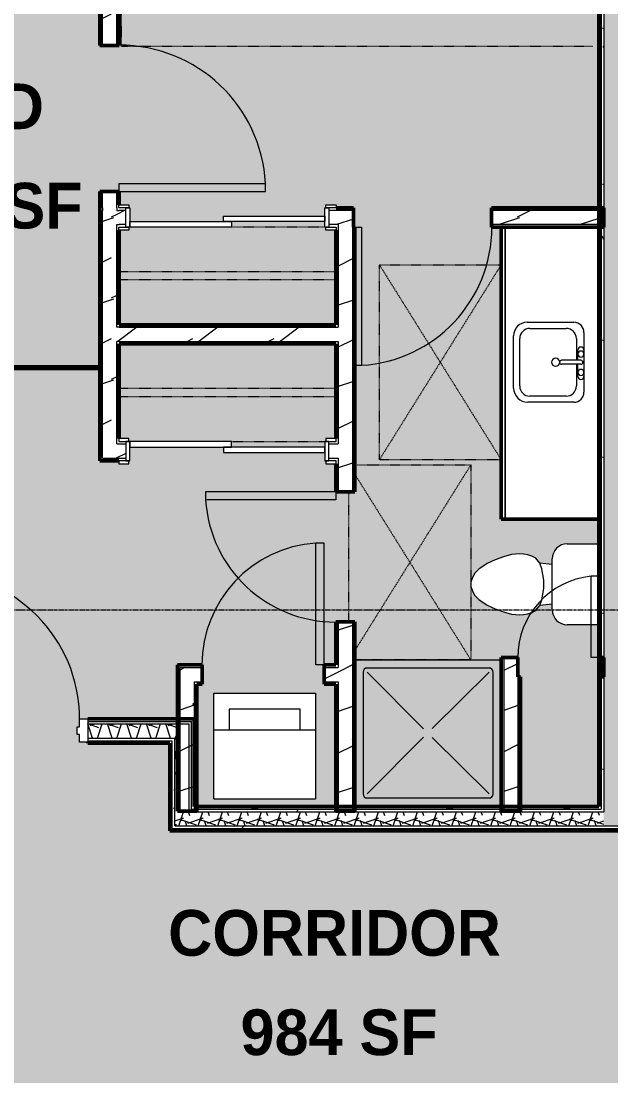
# Model space of a CAD drawing. Header units: inches. Extents: x -4292 to -464, y 9706 to 12474.
# Drawn here: x -3061.5 to -2916.3, y 10388.5 to 10648.2 of the extents above; entities that cross this region are included whole.
import ezdxf

# ---------------------------------------------------------------- set-up
doc = ezdxf.new("R2010")
doc.units = ezdxf.units.IN
doc.header["$MEASUREMENT"] = 0
doc.linetypes.add('Dash', pattern=[0.25, 0.125, -0.125])
doc.linetypes.add('Grid Line 1_2_', pattern=[0.875, 0.5, -0.125, 0.125, -0.125])
for name, color, linetype, lineweight in [('A-AREA-2', 130, 'Continuous', 70), ('A-AREA-IDEN', 2, 'Continuous', 9), ('A-AREA-PATT-5', 41, 'Continuous', 9), ('A-DOOR-1', 7, 'Continuous', 9), ('A-DOOR-2', 90, 'Continuous', 20), ('A-DOOR-5', 31, 'Continuous', 9), ('A-DOOR-FRAM', 31, 'Continuous', 20), ('A-DOOR-FRAM-1', 90, 'Continuous', 20), ('A-GENM-HDLN-1', 7, 'Dash', 9), ('A-WALL', 113, 'Continuous', 13), ('A-WALL-2', 250, 'Continuous', 50), ('A-WALL-3', 50, 'Continuous', 13), ('A-WALL-PATT-1', 7, 'Continuous', 9), ('A-WALL-PATT-2', 55, 'Continuous', 9), ('A-WALL-PATT-5', 111, 'Continuous', 9), ('I-FURN-HDLN-1', 7, 'Dash', 9), ('I-WALL-1', 2, 'Continuous', 50), ('P-SANR-FIXT-1', 7, 'Continuous', 9), ('Q-CASE-1', 250, 'Continuous', 50), ('Q-CASE-2', 7, 'Continuous', 9), ('Q-CASE-HDLN-1', 7, 'Dash', 9), ('S-GRID-1', 1, 'Grid Line 1_2_', 9)]:
    doc.layers.add(name, color=color, linetype=linetype, lineweight=lineweight)
doc.layers.add('A-AREA-PATT-6', color=254, linetype='Continuous', lineweight=9, transparency=1)
doc.styles.add('Century Gothic_B', font='GOTHICB.TTF', dxfattribs={"height": 11.25})
pattern_1 = [(0, (0, 0), (38.4, 9.6), [1.584, -27.216, 1.584, -27.216, -153.6]), (0, (0, 0), (38.4, 9.6), [-57.6, 1.584, -56.016, 1.584, -27.216, -67.2]), (0, (0, 0), (38.4, 9.6), [-144, 1.584, -17.616, 1.584, -46.416]), (120, (14.4, 4.8), (-27.513844, 28.4553755), [1.584, -27.216, 1.584, -27.216, -153.6]), (120, (14.4, 4.8), (-27.513844, 28.4553755), [-57.6, 1.584, -56.016, 1.584, -27.216, -67.2]), (120, (14.4, 4.8), (-27.513844, 28.4553755), [-144, 1.584, -17.616, 1.584, -46.416]), (240, (19.2, 24), (-10.886156, -38.0553755), [1.584, -27.216, 1.584, -27.216, -153.6]), (240, (19.2, 24), (-10.886156, -38.0553755), [-57.6, 1.584, -56.016, 1.584, -27.216, -67.2]), (240, (19.2, 24), (-10.886156, -38.0553755), [-144, 1.584, -17.616, 1.584, -46.416])]
pattern_2 = [(161.57, (0.6, 0.6), (-4.80033747, -0.00041462), [0, -34.152, 3.792, 0]), (18.43, (-0.6, 0.6), (-4.80033747, 0.00041462), [0, -34.152, 3.792, 0]), (108.43, (0.6, 0.6), (2.39913218, -12.00105099), [11.382, -26.562]), (71.57, (-0.6, 0.6), (2.39913218, 12.00105099), [11.382, -26.562])]
pattern_3 = [(216.87, (7.997, 19.992), (59.9755286, 39.9843071), [9.996, -89.964]), (206.565, (19.992, 13.994), (-19.991807, -19.992219), [22.352, -22.352]), (198.435, (19.992, 3.998), (-39.983821, -19.991955), [12.644, -50.576])]

msp = doc.modelspace()

# ---------------------------------------------------------------- hatches: boundary and pattern name
at = {"layer": 'A-AREA-PATT-5'}
h = msp.add_hatch(color=256, dxfattribs=at)
h.paths.add_polyline_path([(-2919.32374, 10454.7894), (-2919.32374, 10499.53941), (-2927.04996, 10499.53941), (-2928.01438, 10499.66638), (-2928.91307, 10500.03863), (-2929.68479, 10500.6308), (-2930.27696, 10501.40252), (-2930.66665, 10502.43364), (-2930.77618, 10503.34194), (-2930.77618, 10504.65397), (-2933.79996, 10504.30625), (-2934.79996, 10503.1145), (-2935.79996, 10502.54773), (-2937.30948, 10502.18994), (-2937.80376, 10502.10279), (-2938.79996, 10502.01563), (-2940.94874, 10502.23185), (-2942.79996, 10502.72788), (-2944.79996, 10503.45582), (-2946.79996, 10504.38844), (-2948.79996, 10505.77587), (-2949.79996, 10506.77587), (-2950.29996, 10507.64189), (-2950.79996, 10509.01563), (-2950.79996, 10510.01563), (-2950.29996, 10511.38937), (-2949.79996, 10512.2554), (-2948.79996, 10513.2554), (-2946.62371, 10514.72501), (-2944.79996, 10515.57544), (-2942.32374, 10516.43099), (-2940.79235, 10516.84132), (-2938.79996, 10517.01563), (-2937.30948, 10516.84132), (-2936.79996, 10516.75148), (-2935.79996, 10516.48353), (-2934.70316, 10515.8014), (-2933.79996, 10514.72501), (-2930.77618, 10514.37729), (-2930.77147, 10515.8014), (-2930.64921, 10516.73005), (-2930.27696, 10517.62874), (-2929.68479, 10518.40047), (-2928.91307, 10518.99263), (-2928.01438, 10519.36489), (-2927.04996, 10519.49185), (-2919.32374, 10519.49185), (-2919.32374, 10525.51563), (-2943.32374, 10525.51563), (-2943.32374, 10597.43335), (-2945.69874, 10597.43335), (-2945.69874, 10602.18335), (-2919.32374, 10602.18335), (-2919.32374, 10812.8644), (-2981.92618, 10812.8644), (-2981.92618, 10780.5894), (-2987.97374, 10780.5894), (-2987.97374, 10785.3394), (-2986.67618, 10785.3394), (-2986.67618, 10812.8644), (-3037.34551, 10812.8644), (-3037.34551, 10785.3394), (-3017.97374, 10785.3394), (-3017.97374, 10780.5894), (-3037.34551, 10780.5894), (-3037.34551, 10642.18335), (-3042.09551, 10642.18335), (-3042.09551, 10812.8644), (-3201.32374, 10812.8644), (-3201.32374, 10726.61133), (-3185.19874, 10726.61133), (-3185.19874, 10708.61133), (-3189.19874, 10708.61133), (-3189.19874, 10672.61133), (-3185.19874, 10672.61133), (-3185.19874, 10654.61133), (-3201.32374, 10654.61133), (-3201.32374, 10562.9144), (-3190.62696, 10562.9144), (-3190.62696, 10573.36223), (-3174.12696, 10573.36223), (-3174.12696, 10562.9144), (-3162.62696, 10562.9144), (-3162.62696, 10573.36223), (-3146.12696, 10573.36223), (-3146.12696, 10562.9144), (-3134.62696, 10562.9144), (-3134.62696, 10573.36223), (-3118.12696, 10573.36223), (-3118.12696, 10562.9144), (-3089.55239, 10562.9144), (-3089.55239, 10526.9144), (-3104.19874, 10526.9144), (-3104.19874, 10524.6302), (-3104.39559, 10524.43335), (-3105.29168, 10524.43335), (-3105.29168, 10524.18335), (-3109.05632, 10524.18335), (-3109.05632, 10523.93335), (-3110.95774, 10523.93335), (-3110.95774, 10524.18335), (-3120.34877, 10524.18335), (-3120.34877, 10523.93335), (-3120.93932, 10523.93335), (-3120.93932, 10524.18335), (-3121.52987, 10524.18335), (-3121.52987, 10523.93335), (-3122.12043, 10523.93335), (-3122.12043, 10524.18335), (-3122.71098, 10524.18335), (-3122.71098, 10523.93335), (-3123.30153, 10523.93335), (-3123.30153, 10524.18335), (-3123.89208, 10524.18335), (-3123.89208, 10523.93335), (-3124.48263, 10523.93335), (-3124.48263, 10524.18335), (-3127.1058, 10524.18335), (-3127.12689, 10524.43335), (-3128.05514, 10524.4554), (-3128.14108, 10524.491), (-3128.19874, 10524.6302), (-3128.19874, 10526.9144), (-3201.32374, 10526.9144), (-3201.32374, 10478.9144), (-3127.77051, 10478.9144), (-3127.77051, 10486.9144), (-3092.02051, 10486.9144), (-3092.02051, 10476.3894), (-3083.12374, 10476.3894), (-3083.12374, 10474.4519), (-3082.49874, 10474.4519), (-3082.49874, 10473.3894), (-3047.74874, 10473.3894), (-3047.74874, 10474.4519), (-3047.12374, 10474.4519), (-3047.12374, 10476.3894), (-3023.04145, 10476.3894), (-3023.04145, 10489.6644), (-3016.9278, 10489.65398), (-3016.9278, 10484.9144), (-3018.29145, 10484.9144), (-3018.29145, 10454.7894), (-2984.07374, 10454.7894), (-2984.07374, 10484.9144), (-2986.9278, 10484.9144), (-2986.9278, 10489.6644), (-2984.07374, 10489.6644), (-2984.07374, 10500.2894), (-2979.32374, 10500.2894), (-2979.32374, 10454.7894), (-2943.32374, 10454.7894), (-2943.32374, 10491.51563), (-2939.19874, 10491.51563), (-2939.19874, 10486.76563), (-2938.57374, 10486.76563), (-2938.57374, 10454.7894), (-2926.04806, 10454.7894)], flags=0)
h.paths.add_polyline_path([(-3105.21687, 10454.9144), (-3092.12374, 10454.9144), (-3092.12374, 10456.9144), (-3127.77051, 10456.9144), (-3127.77051, 10454.9144), (-3118.99924, 10454.9144)], flags=0)
h.paths.add_polyline_path([(-2989.07374, 10456.68932), (-3014.07374, 10456.68932), (-3014.07374, 10482.68932), (-2989.07374, 10482.68932), (-2989.07374, 10463.18932)], flags=0)
h.paths.add_polyline_path([(-3083.12374, 10476.3894), (-3083.12374, 10512.3894), (-3081.37374, 10512.3894), (-3081.37374, 10476.3894), (-3082.49874, 10476.3894)], flags=0)
h.paths.add_polyline_path([(-2979.32374, 10532.2894), (-2984.07374, 10532.2894), (-2984.07374, 10539.18335), (-2986.47051, 10539.18335), (-2986.47051, 10539.93335), (-2986.72051, 10539.93335), (-2986.72051, 10541.93335), (-3011.72051, 10541.93335), (-3011.72051, 10543.30835), (-3034.72051, 10543.30835), (-3034.72051, 10539.93335), (-3034.97051, 10539.93335), (-3034.97051, 10539.18335), (-3037.47051, 10539.18335), (-3037.47051, 10539.93335), (-3042.09551, 10539.93335), (-3042.09551, 10606.18335), (-3037.34551, 10606.18335), (-3037.34551, 10602.93335), (-3034.97051, 10602.93335), (-3034.97051, 10602.18335), (-3034.72051, 10602.18335), (-3034.72051, 10598.80835), (-3011.72051, 10598.80835), (-3011.72051, 10600.18335), (-2986.72051, 10600.18335), (-2986.72051, 10602.18335), (-2986.47051, 10602.18335), (-2986.47051, 10602.93335), (-2983.97051, 10602.93335), (-2983.97051, 10602.18335), (-2979.69874, 10602.18335), (-2979.69874, 10597.43335), (-2979.32374, 10597.43335), (-2979.32374, 10536.56046)], flags=0)
h.paths.add_polyline_path([(-3000.44698, 10543.30835), (-2986.72051, 10543.30835), (-2986.72051, 10544.68335), (-2986.47051, 10544.68335), (-2986.47051, 10545.43335), (-2984.07374, 10545.43335), (-2984.07374, 10568.68335), (-3037.34551, 10568.68335), (-3037.34551, 10545.43335), (-3034.97051, 10545.43335), (-3034.97051, 10544.68335), (-3009.72051, 10544.68335), (-3009.72051, 10543.30835), (-3008.74142, 10543.30835)], flags=0)
h.paths.add_polyline_path([(-2984.07374, 10573.43335), (-2984.07374, 10596.68335), (-2986.47051, 10596.68335), (-2986.47051, 10597.43335), (-2986.72051, 10597.43335), (-2986.72051, 10598.80835), (-3009.72051, 10598.80835), (-3009.72051, 10597.43335), (-3034.97051, 10597.43335), (-3034.97051, 10596.68335), (-3037.34551, 10596.68335), (-3037.34551, 10573.43335), (-2991.19359, 10573.43335)], flags=0)
h.paths.add_polyline_path([(-3188.24874, 10607.12159), (-3188.24874, 10642.12159), (-3182.24874, 10642.12159), (-3182.24874, 10643.12159), (-3146.24874, 10643.12159), (-3146.24874, 10642.12159), (-3140.24874, 10642.12159), (-3140.24874, 10607.12159), (-3174.12814, 10607.12159)], flags=0)
h.paths.add_polyline_path([(-3118.99924, 10652.12159), (-3135.92374, 10652.12159), (-3135.92374, 10658.12159), (-3136.92374, 10658.12159), (-3136.92374, 10730.12159), (-3135.92374, 10730.12159), (-3135.92374, 10736.12159), (-3100.92374, 10736.12159), (-3100.92374, 10652.12159), (-3108.42374, 10652.12159)], flags=0)
h.paths.add_polyline_path([(-2939.32374, 10657.94285), (-2939.32374, 10675.94285), (-2921.32374, 10675.94285), (-2921.32374, 10657.94285)], flags=0)
h.paths.add_polyline_path([(-2920.82374, 10677.87469), (-3000.82374, 10677.87469), (-3000.82374, 10755.87469), (-2920.82374, 10755.87469), (-2920.82374, 10702.63296)], flags=0)
h.paths.add_polyline_path([(-3182.24874, 10745.12159), (-3182.24874, 10746.12159), (-3188.24874, 10746.12159), (-3188.24874, 10781.12159), (-3140.24874, 10781.12159), (-3140.24874, 10746.12159), (-3146.24874, 10746.12159), (-3146.24874, 10745.12159), (-3174.12814, 10745.12159)], flags=0)
h.paths.add_polyline_path([(-2939.32374, 10759.87469), (-2939.32374, 10777.87469), (-2921.32374, 10777.87469), (-2921.32374, 10759.87469), (-2933.92505, 10759.87469)], flags=0)
h.paths.add_polyline_path([(-3015.53624, 10786.7394), (-3015.71096, 10786.7394), (-3015.71096, 10787.2394), (-3016.72374, 10787.2394), (-3016.72374, 10812.4894), (-2988.72374, 10812.4894), (-2988.72374, 10787.2394), (-2998.23226, 10787.2394), (-2998.25723, 10786.7394), (-2998.71522, 10786.7394), (-2998.71522, 10787.2394), (-3014.98651, 10787.2394), (-3015.02398, 10786.7394), (-3015.44579, 10786.7394)], flags=0)
at = {"layer": 'A-AREA-PATT-6'}
msp.add_hatch(color=256, dxfattribs=at).paths.add_polyline_path([(-2688.21046, 10240.1769), (-2652.21046, 10240.1769), (-2652.21046, 10240.7394), (-2650.21046, 10240.7394), (-2650.21046, 10246.3644), (-2640.92374, 10246.3644), (-2640.92374, 10336.9894), (-2641.67374, 10336.9894), (-2641.67374, 10338.9894), (-2639.73624, 10338.9894), (-2639.73624, 10339.6144), (-2637.92374, 10339.6144), (-2637.92374, 10374.3644), (-2639.73624, 10374.3644), (-2639.73624, 10374.9894), (-2641.67374, 10374.9894), (-2641.67374, 10376.9894), (-2640.92374, 10376.9894), (-2640.92374, 10389.9894), (-2522.94874, 10389.9894), (-2522.94874, 10390.69991), (-2522.23822, 10389.9894), (-2517.99558, 10389.9894), (-2504.54043, 10376.53425), (-2503.12622, 10377.94846), (-2501.7562, 10376.57844), (-2501.31426, 10377.02038), (-2500.03262, 10375.73875), (-2475.46066, 10400.31071), (-2476.7423, 10401.59234), (-2476.30035, 10402.03428), (-2477.67037, 10403.4043), (-2476.25616, 10404.81852), (-2475.72583, 10404.28819), (-2464.14696, 10415.86706), (-2475.46066, 10427.18077), (-2475.99099, 10426.65044), (-2477.40521, 10428.06465), (-2476.03519, 10429.43467), (-2476.47713, 10429.87661), (-2475.1955, 10431.15825), (-2499.76746, 10455.73021), (-2501.04909, 10454.44857), (-2501.49103, 10454.89052), (-2502.86477, 10453.52421), (-2504.27527, 10454.93471), (-2510.12374, 10449.08624), (-2510.12374, 10448.7894), (-2650.52374, 10448.7894), (-2650.52374, 10470.3894), (-2670.72374, 10470.3894), (-2670.72374, 10469.6394), (-2672.72374, 10469.6394), (-2672.72374, 10471.5769), (-2673.34874, 10471.5769), (-2673.34874, 10473.3894), (-2708.09874, 10473.3894), (-2708.09874, 10471.5769), (-2708.72374, 10471.5769), (-2708.72374, 10469.6394), (-2710.72374, 10469.6394), (-2710.72374, 10470.3894), (-2718.72374, 10470.3894), (-2718.72374, 10469.6394), (-2720.72374, 10469.6394), (-2720.72374, 10471.5769), (-2721.34874, 10471.5769), (-2721.34874, 10473.3894), (-2756.09874, 10473.3894), (-2756.09874, 10471.5769), (-2756.72374, 10471.5769), (-2756.72374, 10469.6394), (-2758.72374, 10469.6394), (-2758.72374, 10470.3894), (-2778.92374, 10470.3894), (-2778.92374, 10448.7894), (-3024.92374, 10448.7894), (-3024.92374, 10470.3894), (-3045.12374, 10470.3894), (-3045.12374, 10470.6394), (-3047.12374, 10470.6394), (-3047.12374, 10472.5769), (-3047.74874, 10472.5769), (-3047.74874, 10473.3894), (-3082.49874, 10473.3894), (-3082.49874, 10472.5769), (-3083.12374, 10472.5769), (-3083.12374, 10470.6394), (-3085.12374, 10470.6394), (-3085.12374, 10470.3894), (-3086.12374, 10470.3894), (-3086.12374, 10448.9144), (-3207.32374, 10448.9144), (-3207.32374, 10470.3894), (-3208.32374, 10470.3894), (-3208.32374, 10470.6394), (-3210.32374, 10470.6394), (-3210.32374, 10472.5769), (-3210.94874, 10472.5769), (-3210.94874, 10473.3894), (-3245.69874, 10473.3894), (-3245.69874, 10472.5769), (-3246.32374, 10472.5769), (-3246.32374, 10470.6394), (-3248.32374, 10470.6394), (-3248.32374, 10470.3894), (-3268.52374, 10470.3894), (-3268.52374, 10448.9144), (-3408.92374, 10448.9144), (-3408.92374, 10813.4894), (-3408.48546, 10817.1769), (-3408.48546, 11164.5894), (-3407.86046, 11164.5894), (-3407.86046, 11241.3894), (-3477.97374, 11241.3894), (-3477.97374, 11237.3894), (-3477.22374, 11237.3894), (-3477.22374, 11235.3894), (-3479.16124, 11235.3894), (-3479.16124, 11234.7644), (-3480.97374, 11234.7644), (-3480.97374, 11200.0144), (-3479.16124, 11200.0144), (-3479.12294, 11199.3894), (-3477.22374, 11199.3894), (-3477.22374, 11197.3894), (-3477.97374, 11197.3894), (-3477.97374, 11007.9894), (-3498.92374, 11007.9894), (-3498.92374, 11006.9894), (-3499.17374, 11006.9894), (-3499.17374, 11004.9894), (-3501.11124, 11004.9894), (-3501.11124, 11004.3644), (-3501.92374, 11004.3644), (-3501.92374, 10969.6144), (-3501.11124, 10969.6144), (-3501.11124, 10968.9894), (-3499.17374, 10968.9894), (-3499.17374, 10966.9894), (-3498.92374, 10966.9894), (-3498.92374, 10946.7894), (-3477.97374, 10946.7894), (-3477.97374, 10729.5894), (-3498.92374, 10729.5894), (-3498.92374, 10709.3894), (-3499.17374, 10709.3894), (-3499.17374, 10707.3894), (-3501.11124, 10707.3894), (-3501.11124, 10706.7644), (-3501.92374, 10706.7644), (-3501.92374, 10672.0144), (-3501.11124, 10672.0144), (-3501.11124, 10671.3894), (-3499.17374, 10671.3894), (-3499.17374, 10669.3894), (-3498.92374, 10669.3894), (-3498.92374, 10668.3894), (-3477.97374, 10668.3894), (-3477.97374, 10412.7894), (-3498.92374, 10412.7894), (-3498.92374, 10392.5894), (-3499.17374, 10392.5894), (-3499.17374, 10390.5894), (-3501.11124, 10390.5894), (-3501.11124, 10389.9644), (-3501.92374, 10389.9644), (-3501.92374, 10355.2144), (-3501.11124, 10355.2144), (-3501.11124, 10354.5894), (-3499.17374, 10354.5894), (-3499.17374, 10352.5894), (-3498.92374, 10352.5894), (-3498.92374, 10351.5894), (-3494.92374, 10351.5894), (-3494.92374, 10352.3394), (-3492.92374, 10352.3394), (-3492.92374, 10350.4019), (-3492.29874, 10350.4019), (-3492.29874, 10348.5894), (-3457.54874, 10348.5894), (-3457.54874, 10350.4019), (-3456.92374, 10350.4019), (-3456.92374, 10352.3394), (-3454.92374, 10352.3394), (-3454.92374, 10351.5894), (-3418.52374, 10351.5894), (-3418.52374, 10382.7894), (-3201.32374, 10382.7894), (-3201.32374, 10361.1894), (-3181.12374, 10361.1894), (-3181.12374, 10360.9394), (-3179.12374, 10360.9394), (-3179.12374, 10359.0019), (-3178.49874, 10359.0019), (-3178.49874, 10358.1894), (-3143.74874, 10358.1894), (-3143.74874, 10359.0019), (-3143.12374, 10359.0019), (-3143.12374, 10360.9394), (-3141.12374, 10360.9394), (-3141.12374, 10361.1894), (-3133.12374, 10361.1894), (-3133.12374, 10360.9394), (-3131.12374, 10360.9394), (-3131.12374, 10359.0019), (-3130.49874, 10359.0019), (-3130.49874, 10358.1894), (-3095.74874, 10358.1894), (-3095.74874, 10359.0019), (-3095.12374, 10359.0019), (-3095.12374, 10360.9394), (-3093.12374, 10360.9394), (-3093.12374, 10361.1894), (-3072.92374, 10361.1894), (-3072.92374, 10382.7894), (-2794.69874, 10382.7894), (-2794.69874, 10383.5394), (-2792.69874, 10383.5394), (-2792.69874, 10381.6019), (-2792.07374, 10381.6019), (-2792.07374, 10379.7894), (-2757.32374, 10379.7894), (-2757.32374, 10381.6019), (-2756.69874, 10381.6019), (-2756.69874, 10383.5394), (-2754.69874, 10383.5394), (-2754.69874, 10382.7894), (-2698.69874, 10382.7894), (-2698.69874, 10246.3644), (-2690.21046, 10246.3644), (-2690.21046, 10240.7394), (-2688.21046, 10240.7394)], flags=0)
at = {"layer": 'A-WALL-PATT-1'}
h = msp.add_hatch(dxfattribs=at)
h.set_pattern_fill('FP_3', color=256, style=0, pattern_type=2)
h.set_pattern_definition(pattern_1)
h.paths.add_polyline_path([(-3042.09551, 10602.18335), (-3041.47051, 10602.18335), (-3041.47051, 10606.18335), (-3042.09551, 10606.18335)], flags=0)
h.paths.add_polyline_path([(-3041.47051, 10642.18335), (-3041.47051, 10812.8894), (-3042.09551, 10812.8894), (-3042.09551, 10642.18335)], flags=0)
h = msp.add_hatch(dxfattribs=at)
h.set_pattern_fill('FP_3', color=256, style=0, pattern_type=2)
h.set_pattern_definition(pattern_1)
h.paths.add_polyline_path([(-3037.47051, 10602.18335), (-3037.47051, 10602.93335), (-3037.34551, 10602.93335), (-3037.34551, 10606.18335), (-3037.97051, 10606.18335), (-3037.97051, 10602.18335)], flags=0)
h.paths.add_polyline_path([(-3037.34551, 10642.18335), (-3037.34551, 10812.8894), (-3037.97051, 10812.8894), (-3037.97051, 10642.18335)], flags=0)
h = msp.add_hatch(dxfattribs=at)
h.set_pattern_fill('FP_3', color=256, style=0, pattern_type=2)
h.set_pattern_definition(pattern_1)
h.paths.add_polyline_path([(-3042.09551, 10540.55835), (-3041.47051, 10540.55835), (-3041.47051, 10602.18335), (-3042.09551, 10602.18335), (-3042.09551, 10540.62628)], flags=0)
h = msp.add_hatch(dxfattribs=at)
h.set_pattern_fill('FP_3', color=256, style=0, pattern_type=2)
h.set_pattern_definition(pattern_1)
h.paths.add_polyline_path([(-3037.97051, 10601.55835), (-3035.72051, 10601.55835), (-3035.72051, 10602.18335), (-3037.97051, 10602.18335)], flags=0)
h.paths.add_polyline_path([(-2942.32374, 10601.55835), (-2919.32374, 10601.58663), (-2919.32374, 10602.18335), (-2945.69874, 10602.18335), (-2945.69874, 10601.55835)], flags=0)
h.paths.add_polyline_path([(-2979.94874, 10601.55835), (-2979.69874, 10601.55835), (-2979.72608, 10602.18335), (-2985.72051, 10602.18335), (-2985.72051, 10601.55835), (-2983.44874, 10601.55835)], flags=0)
h = msp.add_hatch(dxfattribs=at)
h.set_pattern_fill('FP_3', color=256, style=0, pattern_type=2)
h.set_pattern_definition(pattern_1)
h.paths.add_polyline_path([(-2983.47124, 10454.7894), (-2983.44874, 10454.7894), (-2983.44874, 10485.5394), (-2984.07374, 10485.5394), (-2984.07374, 10454.7894)], flags=0)
h.paths.add_polyline_path([(-2984.07374, 10489.0394), (-2983.44874, 10489.0394), (-2983.44874, 10500.2894), (-2984.07374, 10500.2894), (-2984.07374, 10489.6644)], flags=0)
h.paths.add_polyline_path([(-2983.44874, 10532.2894), (-2983.44874, 10540.55835), (-2984.07374, 10540.55835), (-2984.07374, 10539.93335), (-2983.97051, 10539.93335), (-2984.01241, 10539.18335), (-2984.07374, 10539.18335), (-2984.07374, 10532.2894)], flags=0)
h.paths.add_polyline_path([(-2983.44874, 10544.05835), (-2983.44874, 10569.30835), (-2984.07374, 10569.30835), (-2984.0547, 10545.43335), (-2983.97051, 10545.43335), (-2983.97051, 10544.68335), (-2984.07374, 10544.68335), (-2984.07374, 10544.05835)], flags=0)
h.paths.add_polyline_path([(-2983.44874, 10572.80835), (-2983.44874, 10597.43335), (-2983.97051, 10597.43335), (-2983.97051, 10596.68335), (-2984.07374, 10596.68335), (-2984.07374, 10572.80835)], flags=0)
h = msp.add_hatch(dxfattribs=at)
h.set_pattern_fill('FP_3', color=256, style=0, pattern_type=2)
h.set_pattern_definition(pattern_1)
h.paths.add_polyline_path([(-2979.94874, 10454.7894), (-2979.32374, 10454.7894), (-2979.32374, 10500.2894), (-2979.94874, 10500.2894), (-2979.94874, 10463.18932)], flags=0)
h.paths.add_polyline_path([(-2979.94874, 10532.2894), (-2979.32374, 10532.2894), (-2979.32374, 10597.43335), (-2979.94874, 10597.43335), (-2979.94874, 10536.56046)], flags=0)
h = msp.add_hatch(dxfattribs=at)
h.set_pattern_fill('FP_3', color=256, style=0, pattern_type=2)
h.set_pattern_definition(pattern_1)
h.paths.add_polyline_path([(-3036.30588, 10572.80835), (-2984.07374, 10572.80835), (-2984.07374, 10573.43335), (-3037.34551, 10573.43335), (-3037.34551, 10572.80835)], flags=0)
h = msp.add_hatch(dxfattribs=at)
h.set_pattern_fill('FP_3', color=256, style=0, pattern_type=2)
h.set_pattern_definition(pattern_1)
h.paths.add_polyline_path([(-3008.74142, 10568.68335), (-2984.07374, 10568.68335), (-2984.07374, 10569.30835), (-3037.34551, 10569.30835), (-3037.34551, 10568.68335), (-3009.72051, 10568.68335)], flags=0)
h = msp.add_hatch(dxfattribs=at)
h.set_pattern_fill('FP_3', color=256, style=0, pattern_type=2)
h.set_pattern_definition(pattern_1)
h.paths.add_polyline_path([(-3022.52365, 10453.6644), (-3022.41645, 10453.6644), (-3022.41645, 10454.7894), (-3023.04145, 10454.7894), (-3023.04145, 10453.6644)], flags=0)
h.paths.add_polyline_path([(-3023.04145, 10472.27168), (-3022.41645, 10472.89668), (-3022.41645, 10489.6644), (-3023.04145, 10489.6644), (-3023.04145, 10474.28328)], flags=0)
at = {"layer": 'A-WALL-PATT-2'}
h = msp.add_hatch(dxfattribs=at)
h.set_pattern_fill('FP_7', color=256, style=0, pattern_type=2)
h.set_pattern_definition(pattern_3)
h.paths.add_polyline_path([(-3038.06817, 10601.55835), (-3037.97051, 10601.55835), (-3037.97051, 10606.18335), (-3041.47051, 10606.18335), (-3041.47051, 10601.55835)], flags=0)
h.paths.add_polyline_path([(-3041.47051, 10642.18335), (-3037.97051, 10642.18335), (-3037.97051, 10812.8894), (-3041.47051, 10812.8894), (-3041.47051, 10702.63296)], flags=0)
h = msp.add_hatch(dxfattribs=at)
h.set_pattern_fill('FP_7', color=256, style=0, pattern_type=2)
h.set_pattern_definition(pattern_3)
h.paths.add_polyline_path([(-3037.98679, 10544.05835), (-3037.97051, 10544.05835), (-3037.97051, 10601.55835), (-3041.47051, 10601.55835), (-3041.47051, 10544.05835)], flags=0)
h = msp.add_hatch(dxfattribs=at)
h.set_pattern_fill('FP_7', color=256, style=0, pattern_type=2)
h.set_pattern_definition(pattern_3)
h.paths.add_polyline_path([(-3035.72051, 10598.05835), (-3035.72051, 10601.55835), (-3037.97051, 10601.55835), (-3037.97051, 10598.05835), (-3037.34551, 10598.05835)], flags=0)
h.paths.add_polyline_path([(-2919.32374, 10598.05835), (-2919.32374, 10601.55835), (-2945.69874, 10601.55835), (-2945.69874, 10598.05835), (-2942.32374, 10598.05835)], flags=0)
h.paths.add_polyline_path([(-2985.72051, 10598.05835), (-2979.69874, 10598.05835), (-2979.72248, 10601.55835), (-2985.72051, 10601.55835)], flags=0)
h = msp.add_hatch(dxfattribs=at)
h.set_pattern_fill('FP_7', color=256, style=0, pattern_type=2)
h.set_pattern_definition(pattern_3)
h.paths.add_polyline_path([(-2979.94874, 10453.6644), (-2979.94874, 10500.2894), (-2983.44874, 10500.2894), (-2983.44874, 10453.6644)], flags=0)
h.paths.add_polyline_path([(-2983.44874, 10532.2894), (-2979.94874, 10532.2894), (-2979.94874, 10598.05835), (-2983.44874, 10598.05835), (-2983.44874, 10536.56046)], flags=0)
h = msp.add_hatch(dxfattribs=at)
h.set_pattern_fill('FP_7', color=256, style=0, pattern_type=2)
h.set_pattern_definition(pattern_3)
h.paths.add_polyline_path([(-3036.30588, 10569.30835), (-2983.44874, 10569.30835), (-2983.44874, 10572.80835), (-3037.97051, 10572.80835), (-3037.97051, 10569.30835), (-3037.34551, 10569.30835)], flags=0)
h = msp.add_hatch(dxfattribs=at)
h.set_pattern_fill('FP_7', color=256, style=0, pattern_type=2)
h.set_pattern_definition(pattern_3)
h.paths.add_polyline_path([(-3036.30588, 10540.55835), (-3035.72051, 10540.55835), (-3035.72051, 10544.05835), (-3041.47051, 10544.05835), (-3041.47051, 10540.55835), (-3037.97051, 10540.55835)], flags=0)
h.paths.add_polyline_path([(-2984.07374, 10540.55835), (-2983.44874, 10540.55835), (-2983.44874, 10544.05835), (-2985.72051, 10544.05835), (-2985.72051, 10540.55835)], flags=0)
h = msp.add_hatch(dxfattribs=at)
h.set_pattern_fill('FP_7', color=256, style=0, pattern_type=2)
h.set_pattern_definition(pattern_3)
h.paths.add_polyline_path([(-2942.69874, 10453.6644), (-2939.19874, 10453.6644), (-2939.19874, 10491.51563), (-2942.69874, 10491.51563)], flags=0)
h = msp.add_hatch(dxfattribs=at)
h.set_pattern_fill('FP_7', color=256, style=0, pattern_type=2)
h.set_pattern_definition(pattern_3)
h.paths.add_polyline_path([(-3020.17374, 10453.6644), (-3018.91645, 10453.6644), (-3018.91645, 10489.0394), (-3022.41645, 10489.0394), (-3022.41645, 10453.6644)], flags=0)
h = msp.add_hatch(dxfattribs=at)
h.set_pattern_fill('FP_7', color=256, style=0, pattern_type=2)
h.set_pattern_definition(pattern_3)
h.paths.add_polyline_path([(-3018.91645, 10485.5394), (-3016.9278, 10485.5394), (-3016.9278, 10489.0394), (-3018.91645, 10489.0394)], flags=0)
h.paths.add_polyline_path([(-2984.53763, 10485.5394), (-2983.44874, 10485.5394), (-2983.44874, 10489.0394), (-2986.9278, 10489.0394), (-2986.9278, 10485.5394)], flags=0)
at = {"layer": 'A-WALL-PATT-5'}
h = msp.add_hatch(dxfattribs=at)
h.set_pattern_fill('FP_3', color=256, style=0, pattern_type=2)
h.set_pattern_definition(pattern_1)
h.paths.add_polyline_path([(-2918.69874, 10454.1644), (-2918.69874, 10813.4894), (-2919.32374, 10813.4894), (-2919.32374, 10454.1644)], flags=0)
h = msp.add_hatch(dxfattribs=at)
h.set_pattern_fill('FP_3', color=256, style=0, pattern_type=2)
h.set_pattern_definition(pattern_1)
h.paths.add_polyline_path([(-2918.07374, 10453.5394), (-2918.07374, 10813.4894), (-2918.69874, 10813.4894), (-2918.69874, 10453.5394)], flags=0)
h = msp.add_hatch(dxfattribs=at)
h.set_pattern_fill('FP_38', color=256, style=0, pattern_type=2)
h.set_pattern_definition(pattern_2)
h.paths.add_polyline_path([(-2918.07374, 10450.0394), (-2914.57374, 10450.0394), (-2914.57374, 10813.4894), (-2918.07374, 10813.4894), (-2918.07374, 10453.52421)], flags=0)
h = msp.add_hatch(dxfattribs=at)
h.set_pattern_fill('FP_38', color=256, style=0, pattern_type=2)
h.set_pattern_definition(pattern_2)
h.paths.add_polyline_path([(-3085.12374, 10471.6394), (-3085.12374, 10475.1394), (-3087.37374, 10475.1394), (-3087.37374, 10471.6394), (-3086.12374, 10471.6394)], flags=0)
h.paths.add_polyline_path([(-3045.12374, 10471.6394), (-3023.67374, 10471.6394), (-3023.67374, 10475.1394), (-3045.12374, 10475.1394), (-3045.12374, 10472.5769)], flags=0)
h = msp.add_hatch(dxfattribs=at)
h.set_pattern_fill('FP_38', color=256, style=0, pattern_type=2)
h.set_pattern_definition(pattern_2)
h.paths.add_polyline_path([(-3023.67374, 10453.5394), (-3020.17374, 10453.5394), (-3020.17374, 10453.6644), (-3023.04145, 10453.6644), (-3023.04145, 10454.7894), (-3022.41645, 10454.7894), (-3022.41645, 10472.89668), (-3023.04145, 10472.27168), (-3023.04145, 10475.1394), (-3023.67374, 10475.10072), (-3023.67374, 10453.6644)], flags=0)
h = msp.add_hatch(dxfattribs=at)
h.set_pattern_fill('FP_3', color=256, style=0, pattern_type=2)
h.set_pattern_definition(pattern_1)
h.paths.add_polyline_path([(-3023.67374, 10450.0394), (-3023.67374, 10471.6394), (-3024.29874, 10471.6394), (-3024.29874, 10450.0394)], flags=0)
h = msp.add_hatch(dxfattribs=at)
h.set_pattern_fill('FP_3', color=256, style=0, pattern_type=2)
h.set_pattern_definition(pattern_1)
h.paths.add_polyline_path([(-2919.32374, 10453.5394), (-2918.69874, 10453.5394), (-2918.69874, 10454.1644), (-2939.19874, 10454.1644), (-2939.19874, 10453.6644), (-2942.69874, 10453.68516), (-2942.69874, 10454.1644), (-2979.94874, 10454.1644), (-2979.94874, 10453.6644), (-2983.44874, 10453.6644), (-2983.44874, 10454.1644), (-3018.91645, 10454.16045), (-3018.91645, 10453.6644), (-3020.17374, 10453.6644), (-3020.17374, 10453.5394), (-2926.04806, 10453.5394)], flags=0)
h = msp.add_hatch(dxfattribs=at)
h.set_pattern_fill('FP_3', color=256, style=0, pattern_type=2)
h.set_pattern_definition(pattern_1)
h.paths.add_polyline_path([(-2926.04806, 10454.1644), (-2919.32374, 10454.1644), (-2919.32374, 10454.7894), (-2939.19874, 10454.7894), (-2939.19874, 10454.1644)], flags=0)
h.paths.add_polyline_path([(-3018.91645, 10454.1644), (-2983.44874, 10454.1644), (-2983.44874, 10454.7894), (-3018.91645, 10454.78935)], flags=0)
h.paths.add_polyline_path([(-2979.94874, 10454.1644), (-2942.69874, 10454.1644), (-2942.69874, 10454.7894), (-2979.94874, 10454.7894), (-2979.94874, 10454.54482)], flags=0)
h = msp.add_hatch(dxfattribs=at)
h.set_pattern_fill('FP_38', color=256, style=0, pattern_type=2)
h.set_pattern_definition(pattern_2)
h.paths.add_polyline_path([(-2919.32374, 10450.0394), (-2918.07374, 10450.0394), (-2918.07374, 10453.5394), (-3023.67374, 10453.52421), (-3023.67374, 10450.0394), (-2953.61252, 10450.0394)], flags=0)
h = msp.add_hatch(dxfattribs=at)
h.set_pattern_fill('FP_3', color=256, style=0, pattern_type=2)
h.set_pattern_definition(pattern_1)
h.paths.add_polyline_path([(-2919.32374, 10448.7894), (-2913.94874, 10448.7894), (-2913.94874, 10449.4144), (-3024.92374, 10449.4144), (-3024.92374, 10448.7894), (-2953.61252, 10448.7894)], flags=0)
h = msp.add_hatch(dxfattribs=at)
h.set_pattern_fill('FP_3', color=256, style=0, pattern_type=2)
h.set_pattern_definition(pattern_1)
h.paths.add_polyline_path([(-2914.57374, 10449.4144), (-2914.57374, 10450.0394), (-3024.29874, 10450.0394), (-3024.29874, 10449.4144), (-2919.32374, 10449.4144)], flags=0)

# ---------------------------------------------------------------- linework, layer by layer
at = {"layer": 'A-AREA-2'}
msp.add_line((-3089.55239, 10562.9144), (-3042.09551, 10562.9144), dxfattribs=at)
at = {"layer": 'A-DOOR-1'}
for p, q in [((-3037.47051, 10602.93335), (-3034.97051, 10602.93335)), ((-3037.47051, 10602.18335), (-3037.47051, 10602.93335)), ((-3034.97051, 10602.18335), (-3037.47051, 10602.18335)), ((-3034.97051, 10602.93335), (-3034.97051, 10602.18335)), ((-2986.47051, 10602.93335), (-2983.97051, 10602.93335)), ((-2986.47051, 10602.18335), (-2986.47051, 10602.93335)), ((-2983.97051, 10602.18335), (-2986.47051, 10602.18335)), ((-2983.97051, 10602.93335), (-2983.97051, 10602.18335)), ((-3037.47051, 10597.43335), (-3034.97051, 10597.43335)), ((-3037.47051, 10596.68335), (-3037.47051, 10597.43335)), ((-3034.97051, 10597.43335), (-3034.97051, 10596.68335)), ((-2986.47051, 10597.43335), (-2983.97051, 10597.43335)), ((-2986.47051, 10596.68335), (-2986.47051, 10597.43335)), ((-2983.97051, 10597.43335), (-2983.97051, 10596.68335)), ((-3034.97051, 10596.68335), (-3037.47051, 10596.68335)), ((-2983.97051, 10596.68335), (-2986.47051, 10596.68335)), ((-3034.97051, 10545.43335), (-3037.47051, 10545.43335)), ((-3037.47051, 10545.43335), (-3037.47051, 10544.68335)), ((-3034.97051, 10544.68335), (-3034.97051, 10545.43335)), ((-2983.97051, 10545.43335), (-2986.47051, 10545.43335)), ((-2986.47051, 10545.43335), (-2986.47051, 10544.68335)), ((-2983.97051, 10544.68335), (-2983.97051, 10545.43335)), ((-3037.47051, 10544.68335), (-3034.97051, 10544.68335)), ((-2986.47051, 10544.68335), (-2983.97051, 10544.68335)), ((-3034.97051, 10539.93335), (-3037.47051, 10539.93335)), ((-3037.47051, 10539.93335), (-3037.47051, 10539.18335)), ((-3034.97051, 10539.18335), (-3034.97051, 10539.93335)), ((-2983.97051, 10539.93335), (-2986.47051, 10539.93335)), ((-2986.47051, 10539.93335), (-2986.47051, 10539.18335)), ((-2983.97051, 10539.18335), (-2983.97051, 10539.93335)), ((-3037.47051, 10539.18335), (-3034.97051, 10539.18335)), ((-2986.47051, 10539.18335), (-2983.97051, 10539.18335))]:
    msp.add_line(p, q, dxfattribs=at)
for centre, radius, start, end in [((-3037.34551, 10606.18335), 36.06659, 3.1788522, 90), ((-2979.69874, 10597.43335), 34.06659, 273.365687, 0), ((-2984.07374, 10532.2894), 32.06659, 183.5758705, 270), ((-2986.9278, 10489.6644), 30.06659, 93.8140748, 180), ((-2919.19874, 10491.51563), 20.06659, 95.7200609, 180)]:
    msp.add_arc(centre, radius, start, end, dxfattribs=at)
at = {"layer": 'A-DOOR-2'}
for p, q in [((-3037.34551, 10608.18335), (-3001.33442, 10608.18335)), ((-3037.34551, 10606.18335), (-3037.34551, 10608.18335)), ((-3001.33442, 10606.18335), (-3001.33442, 10608.18335)), ((-3037.34551, 10606.18335), (-3001.33442, 10606.18335)), ((-3011.72051, 10600.18335), (-2986.72051, 10600.18335)), ((-3011.72051, 10598.80835), (-3011.72051, 10600.18335)), ((-2986.72051, 10600.18335), (-2986.72051, 10598.80835)), ((-3034.72051, 10598.80835), (-3009.72051, 10598.80835)), ((-3034.72051, 10597.43335), (-3034.72051, 10598.80835)), ((-3009.72051, 10597.43335), (-3034.72051, 10597.43335)), ((-2986.72051, 10598.80835), (-3011.72051, 10598.80835)), ((-3009.72051, 10598.80835), (-3009.72051, 10597.43335)), ((-2979.69874, 10597.43335), (-2979.69874, 10563.42551)), ((-2979.69874, 10597.43335), (-2977.69874, 10597.43335)), ((-2977.69874, 10597.43335), (-2977.69874, 10563.42551)), ((-2979.69874, 10563.42551), (-2977.69874, 10563.42551)), ((-3009.72051, 10544.68335), (-3034.72051, 10544.68335)), ((-3034.72051, 10544.68335), (-3034.72051, 10543.30835)), ((-3034.72051, 10543.30835), (-3009.72051, 10543.30835)), ((-2986.72051, 10543.30835), (-3011.72051, 10543.30835)), ((-3011.72051, 10543.30835), (-3011.72051, 10541.93335)), ((-3009.72051, 10543.30835), (-3009.72051, 10544.68335)), ((-2986.72051, 10541.93335), (-2986.72051, 10543.30835)), ((-3011.72051, 10541.93335), (-2986.72051, 10541.93335)), ((-3016.0779, 10532.2894), (-3016.0779, 10530.2894)), ((-2984.07374, 10532.2894), (-3016.0779, 10532.2894)), ((-2984.07374, 10532.2894), (-2984.07374, 10530.2894)), ((-2984.07374, 10530.2894), (-3016.0779, 10530.2894)), ((-2988.9278, 10489.6644), (-2988.9278, 10519.6644)), ((-2986.9278, 10519.6644), (-2988.9278, 10519.6644)), ((-2986.9278, 10489.6644), (-2986.9278, 10519.6644)), ((-2921.19874, 10491.51563), (-2921.19874, 10511.48231)), ((-2919.19874, 10511.48231), (-2921.19874, 10511.48231)), ((-2919.19874, 10491.51563), (-2919.19874, 10511.48231)), ((-2919.19874, 10491.51563), (-2921.19874, 10491.51563)), ((-2986.9278, 10489.6644), (-2988.9278, 10489.6644))]:
    msp.add_line(p, q, dxfattribs=at)
at = {"layer": 'A-DOOR-5'}
msp.add_arc((-3083.12374, 10476.3894), 36, 0, 90, dxfattribs=at)
at = {"layer": 'A-DOOR-FRAM'}
for p, q in [((-3047.12374, 10474.4519), (-3047.12374, 10476.3894)), ((-3047.12374, 10476.3894), (-3045.12374, 10476.3894)), ((-3045.12374, 10476.3894), (-3045.12374, 10470.6394)), ((-3047.74874, 10474.4519), (-3047.12374, 10474.4519)), ((-3047.74874, 10472.5769), (-3047.74874, 10474.4519)), ((-3047.12374, 10472.5769), (-3047.74874, 10472.5769)), ((-3047.12374, 10470.6394), (-3047.12374, 10472.5769)), ((-3045.12374, 10470.6394), (-3047.12374, 10470.6394))]:
    msp.add_line(p, q, dxfattribs=at)
at = {"layer": 'A-DOOR-FRAM-1'}
for p, q in [((-3035.72051, 10602.18335), (-3034.72051, 10602.18335)), ((-3035.72051, 10597.43335), (-3035.72051, 10602.18335)), ((-3034.72051, 10602.18335), (-3034.72051, 10597.43335)), ((-2986.72051, 10602.18335), (-2985.72051, 10602.18335)), ((-2986.72051, 10597.43335), (-2986.72051, 10602.18335)), ((-2985.72051, 10602.18335), (-2985.72051, 10597.43335)), ((-3034.72051, 10597.43335), (-3035.72051, 10597.43335)), ((-2985.72051, 10597.43335), (-2986.72051, 10597.43335)), ((-3034.72051, 10544.68335), (-3035.72051, 10544.68335)), ((-3035.72051, 10544.68335), (-3035.72051, 10539.93335)), ((-3034.72051, 10539.93335), (-3034.72051, 10544.68335)), ((-2986.72051, 10544.68335), (-2986.72051, 10539.93335)), ((-2985.72051, 10544.68335), (-2986.72051, 10544.68335)), ((-2985.72051, 10539.93335), (-2985.72051, 10544.68335)), ((-3035.72051, 10539.93335), (-3034.72051, 10539.93335)), ((-2986.72051, 10539.93335), (-2985.72051, 10539.93335))]:
    msp.add_line(p, q, dxfattribs=at)
at = {"layer": 'A-GENM-HDLN-1'}
for p, q in [((-2943.32374, 10588.18012), (-2973.32374, 10540.18012)), ((-2973.32374, 10588.18012), (-2943.32374, 10540.18012)), ((-2973.32374, 10540.18012), (-2973.32374, 10588.18012)), ((-2973.32374, 10588.18012), (-2943.32374, 10588.18012)), ((-2943.32374, 10540.18012), (-2973.32374, 10540.18012)), ((-2950.79996, 10538.9144), (-2979.32374, 10493.27635)), ((-2979.32374, 10538.9144), (-2950.79996, 10538.9144)), ((-2950.79996, 10538.9144), (-2950.79996, 10510.01563)), ((-2979.32374, 10536.55244), (-2950.79996, 10490.9144)), ((-2980.79996, 10500.2894), (-2980.79996, 10532.2894)), ((-2950.79996, 10509.01563), (-2950.79996, 10490.9144)), ((-2950.79996, 10490.9144), (-2979.32374, 10490.9144))]:
    msp.add_line(p, q, dxfattribs=at)
at = {"layer": 'A-WALL'}
for p, q in [((-2918.69874, 10813.4894), (-2918.69874, 10454.1644)), ((-2918.07374, 10813.4894), (-2918.07374, 10453.5394)), ((-3045.12374, 10475.7644), (-3019.54874, 10475.7644)), ((-3045.12374, 10475.1394), (-3020.17374, 10475.1394)), ((-3020.17374, 10453.5394), (-3020.17374, 10475.1394)), ((-3019.54874, 10454.1644), (-3019.54874, 10475.7644)), ((-3045.12374, 10471.6394), (-3023.67374, 10471.6394)), ((-3045.12374, 10471.0144), (-3024.29874, 10471.0144)), ((-3024.29874, 10449.4144), (-3024.29874, 10471.0144)), ((-3023.67374, 10450.0394), (-3023.67374, 10471.6394)), ((-3019.54874, 10454.1644), (-2918.69874, 10454.1644)), ((-3020.17374, 10453.5394), (-2918.07374, 10453.5394)), ((-3024.29874, 10449.4144), (-2779.54874, 10449.4144)), ((-3023.67374, 10450.0394), (-2780.17374, 10450.0394))]:
    msp.add_line(p, q, dxfattribs=at)
at = {"layer": 'A-WALL-2'}
for p, q in [((-3042.09551, 10812.8894), (-3042.09551, 10642.18335)), ((-3037.34551, 10642.18335), (-3037.34551, 10812.8894)), ((-3042.09551, 10642.18335), (-3037.34551, 10642.18335)), ((-3042.09551, 10606.18335), (-3042.09551, 10602.18335)), ((-3037.34551, 10606.18335), (-3042.09551, 10606.18335)), ((-3037.34551, 10602.93335), (-3037.34551, 10606.18335)), ((-3042.09551, 10602.18335), (-3042.09551, 10544.68335)), ((-2979.69874, 10602.18335), (-2983.97051, 10602.18335)), ((-2979.69874, 10597.43335), (-2979.69874, 10602.18335)), ((-2918.07374, 10602.18335), (-2945.69874, 10602.18335)), ((-2945.69874, 10602.18335), (-2945.69874, 10597.43335)), ((-2918.07374, 10597.43335), (-2918.07374, 10602.18335)), ((-2979.32374, 10597.43335), (-2979.69874, 10597.43335)), ((-2979.32374, 10532.2894), (-2979.32374, 10597.43335)), ((-2945.69874, 10597.43335), (-2918.07374, 10597.43335)), ((-3037.34551, 10573.43335), (-3037.34551, 10596.68335)), ((-2984.07374, 10596.68335), (-2984.07374, 10573.43335)), ((-2984.07374, 10573.43335), (-3037.34551, 10573.43335)), ((-3037.34551, 10545.43335), (-3037.34551, 10568.68335)), ((-3037.34551, 10568.68335), (-2984.07374, 10568.68335)), ((-2984.07374, 10568.68335), (-2984.07374, 10545.43335)), ((-3042.09551, 10544.68335), (-3042.09551, 10540.55835)), ((-3042.09551, 10540.55835), (-3042.09551, 10539.93335)), ((-3042.09551, 10539.93335), (-3037.47051, 10539.93335)), ((-2984.07374, 10539.18335), (-2984.07374, 10532.2894)), ((-2984.07374, 10532.2894), (-2979.32374, 10532.2894)), ((-2979.32374, 10500.2894), (-2984.07374, 10500.2894)), ((-2984.07374, 10500.2894), (-2984.07374, 10489.6644)), ((-2979.32374, 10453.6644), (-2979.32374, 10500.2894)), ((-2939.19874, 10491.51563), (-2943.32374, 10491.51563)), ((-2943.32374, 10491.51563), (-2943.32374, 10453.6644)), ((-2939.19874, 10486.76563), (-2939.19874, 10491.51563)), ((-2918.07374, 10491.51563), (-2919.19874, 10491.51563)), ((-2919.19874, 10491.51563), (-2919.19874, 10486.76563)), ((-2918.07374, 10486.76563), (-2918.07374, 10491.51563)), ((-3022.41645, 10489.6644), (-3023.04145, 10489.6644)), ((-3023.04145, 10489.6644), (-3023.04145, 10453.6644)), ((-3018.29145, 10489.6644), (-3022.41645, 10489.6644)), ((-3016.9278, 10489.6644), (-3018.29145, 10489.6644)), ((-3016.9278, 10484.9144), (-3016.9278, 10489.6644)), ((-2984.07374, 10489.6644), (-2986.9278, 10489.6644)), ((-2986.9278, 10489.6644), (-2986.9278, 10484.9144)), ((-2938.57374, 10486.76563), (-2939.19874, 10486.76563)), ((-2938.57374, 10453.6644), (-2938.57374, 10486.76563)), ((-2919.19874, 10486.76563), (-2918.07374, 10486.76563)), ((-3018.29145, 10453.6644), (-3018.29145, 10484.9144)), ((-3018.29145, 10484.9144), (-3016.9278, 10484.9144)), ((-2986.9278, 10484.9144), (-2984.07374, 10484.9144)), ((-2984.07374, 10484.9144), (-2984.07374, 10453.6644)), ((-3023.04145, 10453.6644), (-3018.29145, 10453.6644)), ((-2984.07374, 10453.6644), (-2979.32374, 10453.6644)), ((-2943.32374, 10453.6644), (-2938.57374, 10453.6644))]:
    msp.add_line(p, q, dxfattribs=at)
at = {"layer": 'A-WALL-3'}
for p, q in [((-3041.47051, 10642.18335), (-3041.47051, 10812.8894)), ((-3037.97051, 10642.18335), (-3037.97051, 10812.8894)), ((-3041.47051, 10602.18335), (-3041.47051, 10606.18335)), ((-3037.97051, 10602.18335), (-3037.97051, 10606.18335)), ((-3041.47051, 10602.18335), (-3041.47051, 10601.55835)), ((-3037.97051, 10602.18335), (-3037.97051, 10601.55835)), ((-3041.47051, 10544.68335), (-3041.47051, 10601.55835)), ((-3037.97051, 10601.55835), (-3037.34551, 10601.55835)), ((-3035.72051, 10601.55835), (-3037.34551, 10601.55835)), ((-2979.69874, 10601.55835), (-2985.72051, 10601.55835)), ((-2918.07374, 10601.55835), (-2945.69874, 10601.55835)), ((-3037.97051, 10572.80835), (-3037.97051, 10598.05835)), ((-3037.97051, 10598.05835), (-3037.34551, 10598.05835)), ((-3035.72051, 10598.05835), (-3037.34551, 10598.05835)), ((-2983.44874, 10598.05835), (-2985.72051, 10598.05835)), ((-2983.44874, 10598.05835), (-2983.44874, 10597.43335)), ((-2983.44874, 10597.43335), (-2983.44874, 10572.80835)), ((-2979.94874, 10598.05835), (-2979.94874, 10597.43335)), ((-2979.69874, 10598.05835), (-2979.94874, 10598.05835)), ((-2979.94874, 10597.43335), (-2979.94874, 10532.2894)), ((-2918.07374, 10598.05835), (-2945.69874, 10598.05835)), ((-3037.34551, 10572.80835), (-3037.97051, 10572.80835)), ((-3037.34551, 10572.80835), (-2984.07374, 10572.80835)), ((-2984.07374, 10572.80835), (-2983.44874, 10572.80835)), ((-3037.97051, 10544.68335), (-3037.97051, 10569.30835)), ((-3037.34551, 10569.30835), (-3037.97051, 10569.30835)), ((-3037.34551, 10569.30835), (-2984.07374, 10569.30835)), ((-2984.07374, 10569.30835), (-2983.44874, 10569.30835)), ((-2983.44874, 10569.30835), (-2983.44874, 10544.05835)), ((-3041.47051, 10544.05835), (-3041.47051, 10544.68335)), ((-3041.47051, 10540.55835), (-3041.47051, 10544.05835)), ((-3037.97051, 10544.05835), (-3037.97051, 10544.68335)), ((-3037.97051, 10544.05835), (-3035.72051, 10544.05835)), ((-2985.72051, 10544.05835), (-2984.07374, 10544.05835)), ((-2984.07374, 10544.05835), (-2983.44874, 10544.05835)), ((-3041.47051, 10540.55835), (-3035.72051, 10540.55835)), ((-2985.72051, 10540.55835), (-2984.07374, 10540.55835)), ((-2984.07374, 10540.55835), (-2983.44874, 10540.55835)), ((-2983.44874, 10540.55835), (-2983.44874, 10532.2894)), ((-2983.44874, 10500.2894), (-2983.44874, 10489.0394)), ((-2979.94874, 10500.2894), (-2979.94874, 10453.6644)), ((-2942.69874, 10491.51563), (-2942.69874, 10453.6644)), ((-2918.07374, 10490.89063), (-2919.19874, 10490.89063)), ((-3022.41645, 10489.0394), (-3022.41645, 10453.6644)), ((-3022.41645, 10489.0394), (-3018.91645, 10489.0394)), ((-3018.91645, 10489.0394), (-3018.29145, 10489.0394)), ((-3018.29145, 10489.0394), (-3016.9278, 10489.0394)), ((-2986.9278, 10489.0394), (-2984.07374, 10489.0394)), ((-2984.07374, 10489.0394), (-2983.44874, 10489.0394)), ((-3018.91645, 10485.5394), (-3018.91645, 10453.6644)), ((-3018.91645, 10485.5394), (-3018.29145, 10485.5394)), ((-3018.29145, 10485.5394), (-3016.9278, 10485.5394)), ((-2986.9278, 10485.5394), (-2984.07374, 10485.5394)), ((-2984.07374, 10485.5394), (-2983.44874, 10485.5394)), ((-2983.44874, 10485.5394), (-2983.44874, 10453.6644)), ((-2939.19874, 10486.76563), (-2939.19874, 10453.6644)), ((-2918.07374, 10487.39063), (-2919.19874, 10487.39063))]:
    msp.add_line(p, q, dxfattribs=at)
at = {"layer": 'I-FURN-HDLN-1'}
for p, q in [((-3036.82374, 10641.87469), (-3036.82374, 10779.87469)), ((-2920.82374, 10641.87469), (-3036.82374, 10641.87469))]:
    msp.add_line(p, q, dxfattribs=at)
at = {"layer": 'I-WALL-1'}
for p, q in [((-2919.32374, 10813.4894), (-2919.32374, 10454.7894)), ((-3018.92374, 10476.3894), (-3045.12374, 10476.3894)), ((-3018.92374, 10454.7894), (-3018.92374, 10476.3894)), ((-3045.12374, 10470.6394), (-3045.12374, 10470.3894)), ((-3045.12374, 10470.3894), (-3024.92374, 10470.3894)), ((-3024.92374, 10470.3894), (-3024.92374, 10448.7894)), ((-2919.32374, 10454.7894), (-3018.92374, 10454.7894)), ((-3024.92374, 10448.7894), (-2778.92374, 10448.7894))]:
    msp.add_line(p, q, dxfattribs=at)
at = {"layer": 'P-SANR-FIXT-1'}
for p, q in [((-2936.9507, 10574.02264), (-2925.44874, 10574.02264)), ((-2936.9507, 10574.02264), (-2925.44874, 10574.02264)), ((-2936.27157, 10572.52264), (-2927.32374, 10572.52264)), ((-2922.94874, 10571.52264), (-2922.94874, 10556.8376)), ((-2922.94874, 10571.52264), (-2922.94874, 10556.8376)), ((-2940.27157, 10557.8376), (-2940.27157, 10570.70177)), ((-2940.27157, 10557.8376), (-2940.27157, 10570.70177)), ((-2938.77157, 10558.3376), (-2938.77157, 10570.02264)), ((-2924.82374, 10570.02264), (-2924.82374, 10564.68012)), ((-2924.44874, 10564.68012), (-2924.44874, 10567.18012)), ((-2922.94874, 10567.18012), (-2922.94874, 10560.68012)), ((-2923.71254, 10564.68012), (-2928.45089, 10564.68012)), ((-2923.71254, 10563.68012), (-2928.45089, 10563.68012)), ((-2924.82374, 10563.68012), (-2924.82374, 10558.3376)), ((-2924.44874, 10560.68012), (-2924.44874, 10563.68012)), ((-2927.32374, 10555.8376), (-2936.27157, 10555.8376)), ((-2925.44874, 10554.3376), (-2936.77157, 10554.3376)), ((-2925.44874, 10554.3376), (-2936.77157, 10554.3376)), ((-2927.04996, 10519.49185), (-2919.32374, 10519.49185)), ((-2940.79235, 10516.84132), (-2942.79996, 10516.30338)), ((-2938.79996, 10517.01563), (-2940.79235, 10516.84132)), ((-2937.80376, 10516.92848), (-2938.79996, 10517.01563)), ((-2936.79996, 10516.75148), (-2937.80376, 10516.92848)), ((-2935.79996, 10516.48353), (-2936.79996, 10516.75148)), ((-2934.79996, 10515.91676), (-2935.79996, 10516.48353)), ((-2946.79996, 10514.64283), (-2948.79996, 10513.2554)), ((-2944.79996, 10515.57544), (-2946.79996, 10514.64283)), ((-2942.79996, 10516.30338), (-2944.79996, 10515.57544)), ((-2933.79996, 10514.72501), (-2934.79996, 10515.91676)), ((-2933.29996, 10513.35127), (-2933.79996, 10514.72501)), ((-2930.77618, 10514.37729), (-2933.79996, 10514.72501)), ((-2930.77618, 10503.26563), (-2930.77618, 10515.76563)), ((-2950.29996, 10511.38937), (-2950.79996, 10510.01563)), ((-2949.79996, 10512.2554), (-2950.29996, 10511.38937)), ((-2948.79996, 10513.2554), (-2949.79996, 10512.2554)), ((-2932.79996, 10510.51563), (-2933.29996, 10513.35127)), ((-2950.79996, 10510.01563), (-2950.79996, 10509.01563)), ((-2950.79996, 10509.01563), (-2950.29996, 10507.64189)), ((-2932.79996, 10508.51563), (-2932.79996, 10510.51563)), ((-2950.29996, 10507.64189), (-2949.79996, 10506.77587)), ((-2949.79996, 10506.77587), (-2948.79996, 10505.77587)), ((-2933.29996, 10505.67999), (-2932.79996, 10508.51563)), ((-2948.79996, 10505.77587), (-2946.79996, 10504.38844)), ((-2946.79996, 10504.38844), (-2944.79996, 10503.45582)), ((-2944.79996, 10503.45582), (-2942.79996, 10502.72788)), ((-2934.79996, 10503.1145), (-2933.79996, 10504.30625)), ((-2933.79996, 10504.30625), (-2933.29996, 10505.67999)), ((-2930.77618, 10504.65397), (-2933.79996, 10504.30625)), ((-2942.79996, 10502.72788), (-2940.79235, 10502.18994)), ((-2940.79235, 10502.18994), (-2938.79996, 10502.01563)), ((-2938.79996, 10502.01563), (-2937.80376, 10502.10279)), ((-2937.80376, 10502.10279), (-2936.79996, 10502.27979)), ((-2936.79996, 10502.27979), (-2935.79996, 10502.54773)), ((-2935.79996, 10502.54773), (-2934.79996, 10503.1145)), ((-2919.32374, 10499.53941), (-2927.04996, 10499.53941)), ((-2979.32374, 10490.9144), (-2943.32374, 10490.9144)), ((-2977.32374, 10487.9144), (-2977.32374, 10457.9144)), ((-2946.32374, 10488.9144), (-2976.32374, 10488.9144)), ((-2962.45595, 10473.89831), (-2976.32374, 10487.9144)), ((-2960.31322, 10474.02293), (-2946.32374, 10487.9144)), ((-2945.32374, 10457.9144), (-2945.32374, 10487.9144)), ((-3014.07374, 10456.68932), (-3014.07374, 10482.68932)), ((-3014.07374, 10482.68932), (-2989.07374, 10482.68932)), ((-2989.07374, 10482.68932), (-2989.07374, 10456.68932)), ((-3010.32374, 10478.78307), (-3010.32374, 10473.59557)), ((-2992.82374, 10478.78307), (-3010.32374, 10478.78307)), ((-2992.82374, 10473.59557), (-2992.82374, 10478.78307)), ((-2989.07374, 10473.59557), (-3014.07374, 10473.59557)), ((-2962.43935, 10471.9117), (-2976.32374, 10457.9144)), ((-2960.35192, 10471.77178), (-2946.32374, 10457.9144)), ((-3014.07374, 10456.68932), (-2989.07374, 10456.68932)), ((-2976.32374, 10456.9144), (-2946.32374, 10456.9144)), ((-2943.32374, 10454.9144), (-2979.32374, 10454.9144))]:
    msp.add_line(p, q, dxfattribs=at)
for centre, radius, start, end in [((-2936.9507, 10570.70177), 3.32087, 90, 180), ((-2936.9507, 10570.70177), 3.32087, 90, 180), ((-2925.44874, 10571.52264), 2.5, 360, 90), ((-2925.44874, 10571.52264), 2.5, 360, 90), ((-2936.27157, 10570.02264), 2.5, 90, 180), ((-2927.32374, 10570.02264), 2.5, 0, 90), ((-2923.69874, 10567.18012), 0.75, 0, 180), ((-2923.69874, 10566.18012), 0.75, 90, 270), ((-2923.69874, 10566.18012), 0.75, 270, 90), ((-2929.91608, 10564.18012), 1, 90, 270), ((-2929.91608, 10564.18012), 1, 270, 90), ((-2928.45089, 10564.18012), 0.5, 90, 270), ((-2923.71254, 10564.18012), 0.5, 270, 90), ((-2923.69874, 10561.68012), 0.75, 90, 270), ((-2923.69874, 10560.68012), 0.75, 180, 0), ((-2923.69874, 10561.68012), 0.75, 270, 90), ((-2936.27157, 10558.3376), 2.5, 180, 270), ((-2927.32374, 10558.3376), 2.5, 270, 0), ((-2936.77157, 10557.8376), 3.5, 180, 270), ((-2936.77157, 10557.8376), 3.5, 180, 270), ((-2925.44874, 10556.8376), 2.5, 270, 0), ((-2925.44874, 10556.8376), 2.5, 270, 0), ((-2927.04996, 10515.76563), 3.72622, 90, 180), ((-2927.04996, 10503.26563), 3.72622, 180, 270), ((-2976.32374, 10487.9144), 1, 90, 180), ((-2946.32374, 10487.9144), 1, 0, 90), ((-2976.32374, 10457.9144), 1, 180, 270), ((-2946.32374, 10457.9144), 1, 270, 0)]:
    msp.add_arc(centre, radius, start, end, dxfattribs=at)
at = {"layer": 'Q-CASE-1'}
for p, q in [((-2943.32374, 10597.43335), (-2943.32374, 10525.51563)), ((-2943.32374, 10525.51563), (-2919.32374, 10525.51563))]:
    msp.add_line(p, q, dxfattribs=at)
at = {"layer": 'Q-CASE-2'}
for p, q in [((-2943.32374, 10525.51563), (-2943.32374, 10597.43335)), ((-2942.32374, 10597.43335), (-2942.32374, 10525.51563)), ((-2942.32374, 10525.51563), (-2942.32374, 10597.43335)), ((-2942.32374, 10525.51563), (-2943.32374, 10525.51563)), ((-2919.32374, 10525.51563), (-2942.32374, 10525.51563))]:
    msp.add_line(p, q, dxfattribs=at)
at = {"layer": 'Q-CASE-HDLN-1'}
for p, q in [((-2986.72051, 10597.43335), (-3009.72051, 10597.43335)), ((-3037.34551, 10596.68335), (-3037.34551, 10573.43335)), ((-2984.07374, 10573.43335), (-2984.07374, 10596.68335)), ((-2984.07374, 10586.43335), (-3037.34551, 10586.43335)), ((-2984.07374, 10584.43335), (-3037.34551, 10584.43335)), ((-3037.34551, 10573.43335), (-2984.07374, 10573.43335)), ((-3037.34551, 10568.68335), (-3037.34551, 10545.43335)), ((-2984.07374, 10568.68335), (-3037.34551, 10568.68335)), ((-2984.07374, 10545.43335), (-2984.07374, 10568.68335)), ((-2984.07374, 10557.68335), (-3037.34551, 10557.68335)), ((-2984.07374, 10555.68335), (-3037.34551, 10555.68335)), ((-3009.72051, 10544.68335), (-2986.72051, 10544.68335))]:
    msp.add_line(p, q, dxfattribs=at)
at = {"layer": 'S-GRID-1'}
msp.add_line((-464.45104, 10503.1894), (-4232.19143, 10503.1894), dxfattribs=at)

# ---------------------------------------------------------------- texts
at = {"layer": 'A-AREA-IDEN', "char_height": 11.25, "attachment_point": 1, "style": 'Century Gothic_B'}
for s, insert, width in [('1BD', (-3085.96955, 10632.8095), 35.98125), ('690 SF', (-3094.87506, 10608.35189), 57.57), ('CORRIDOR', (-3025.30595, 10429.32823), 100.7475), ('984 SF', (-3007.49493, 10404.87061), 57.57)]:
    msp.add_mtext(s, dxfattribs=dict(at, insert=insert, width=width))

doc.saveas('drawing.dxf')
